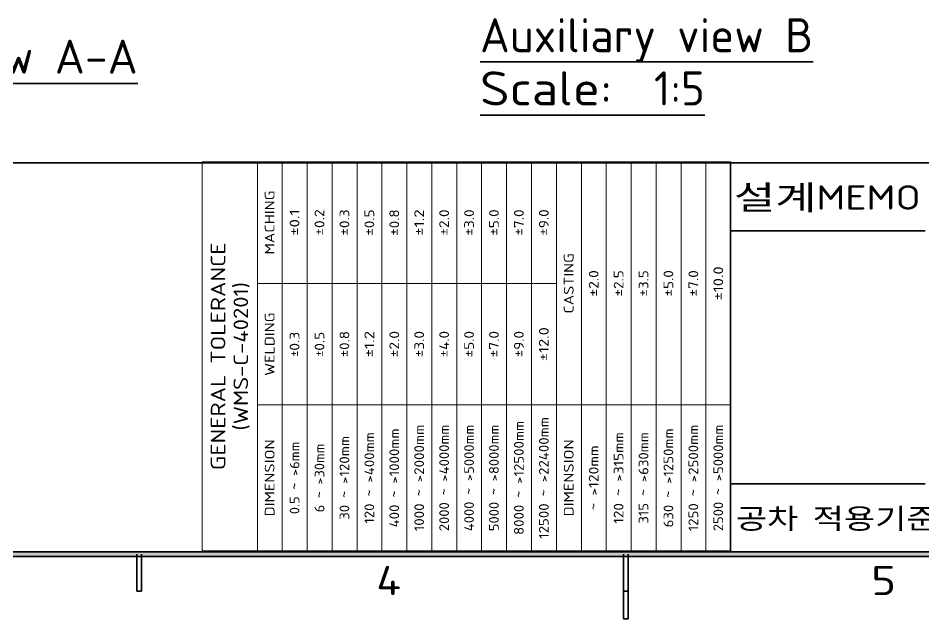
# Model space of a CAD drawing. Extents: x 23 to 417, y 3 to 294.
# Drawn here: x 157.6 to 250.6, y 3.3 to 65.1 of the extents above; entities that cross this region are included whole.
import ezdxf
from ezdxf.enums import TextEntityAlignment as Align

# ---------------------------------------------------------------- set-up
doc = ezdxf.new("R2010")
doc.units = 0
doc.layers.get('0').update_dxf_attribs({"lineweight": 13})
doc.layers.add('3', color=7, linetype='Continuous', lineweight=13)
doc.layers.add('5', color=7, linetype='Continuous', lineweight=13)
doc.styles.get("Standard").update_dxf_attribs({"font": 'isocp.shx'})

# ---------------------------------------------------------------- blocks, each defined once
blk = doc.blocks.new('BLOCK4008')
at = {"layer": '5', "color": 7, "lineweight": 13}
blk.add_text('설계MEMO', height=2.5, dxfattribs=at).set_placement((231.103, 45.418), (250.302, 45.418), align=Align.FIT)
blk = doc.blocks.new('BLOCK4016')
at = {"layer": '3', "color": 7, "lineweight": 13}
blk.add_text('5', height=3, dxfattribs=at).set_placement((245.223, 5.792), (247.761, 5.792), align=Align.FIT)
blk = doc.blocks.new('BLOCK4017')
at = {"layer": '3', "color": 7, "lineweight": 13}
blk.add_text('4', height=3, dxfattribs=at).set_placement((194.365, 5.792), (196.904, 5.792), align=Align.FIT)
blk = doc.blocks.new('BLOCK4032')
at = {"layer": '5', "color": 7, "lineweight": 13}
blk.add_text('공차 적용기준 : WMS C 40201', height=2.1, dxfattribs=at).set_placement((231.296, 12.612), (274.535, 12.612), align=Align.FIT)
blk = doc.blocks.new('BLOCK4162')
at = {"layer": '3', "color": 7, "lineweight": 5}
blk.add_solid([(29.763, 9.762), (30.237, 10.238), (410.237, 9.762), (409.763, 10.238)], dxfattribs=at)
blk = doc.blocks.new('BLOCK4258')
at = {"color": 7, "lineweight": 13}
for p, q in [((176.457, 10.341), (176.457, 50.341)), ((176.457, 50.341), (230.793, 50.341)), ((182.139, 10.341), (182.139, 50.341)), ((184.7, 10.341), (184.7, 50.341)), ((187.261, 10.341), (187.261, 50.341)), ((189.821, 10.341), (189.821, 50.341)), ((192.382, 10.341), (192.382, 50.341)), ((194.943, 10.341), (194.943, 50.341)), ((197.504, 10.341), (197.504, 50.341)), ((200.064, 10.341), (200.064, 50.341)), ((202.625, 10.341), (202.625, 50.341)), ((205.186, 10.341), (205.186, 50.341)), ((207.746, 10.341), (207.746, 50.341)), ((210.307, 10.341), (210.307, 50.341)), ((212.868, 10.341), (212.868, 50.341)), ((215.429, 10.341), (215.429, 50.341)), ((217.989, 10.341), (217.989, 50.341)), ((220.55, 10.341), (220.55, 50.341)), ((223.111, 10.341), (223.111, 50.341)), ((225.671, 10.341), (225.671, 50.341)), ((228.232, 10.341), (228.232, 50.341)), ((230.793, 10.341), (230.793, 50.341)), ((182.139, 37.841), (212.868, 37.841)), ((182.139, 25.341), (230.793, 25.341)), ((176.457, 10.341), (230.793, 10.341))]:
    blk.add_line(p, q, dxfattribs=at)
for s, height, p, p2 in [('MACHING', 1, (183.904, 40.793), (183.904, 47.389)), ('%%p0.1', 1, (186.465, 42.737), (186.465, 45.445)), ('%%p0.2', 1, (189.025, 42.737), (189.025, 45.445)), ('%%p0.3', 1, (191.586, 42.737), (191.586, 45.445)), ('%%p0.5', 1, (194.147, 42.737), (194.147, 45.445)), ('%%p0.8', 1, (196.708, 42.737), (196.708, 45.445)), ('%%p1.2', 1, (199.268, 42.737), (199.268, 45.445)), ('%%p2.0', 1, (201.829, 42.737), (201.829, 45.445)), ('%%p3.0', 1, (204.39, 42.737), (204.39, 45.445)), ('%%p5.0', 1, (206.95, 42.737), (206.95, 45.445)), ('%%p7.0', 1, (209.511, 42.737), (209.511, 45.445)), ('%%p9.0', 1, (212.072, 42.737), (212.072, 45.445)), ('GENERAL TOLERANCE', 1.5, (178.854, 18.638), (178.854, 42.044)), ('CASTING', 1, (214.632, 34.736), (214.632, 40.946)), ('%%p2.0', 1, (217.193, 36.487), (217.193, 39.195)), ('%%p2.5', 1, (219.754, 36.487), (219.754, 39.195)), ('%%p3.5', 1, (222.315, 36.487), (222.315, 39.195)), ('%%p5.0', 1, (224.875, 36.487), (224.875, 39.195)), ('%%p7.0', 1, (227.436, 36.487), (227.436, 39.195)), ('%%p10.0', 1, (229.997, 36.098), (229.997, 39.584)), ('(WMS-C-40201)', 1.5, (181.195, 22.715), (181.195, 37.967)), ('WELDING', 1, (183.904, 28.331), (183.904, 34.851)), ('0.3', 1, (186.465, 30.92), (186.465, 32.862)), ('0.5', 1, (189.025, 30.92), (189.025, 32.862)), ('%%p0.8', 1, (191.586, 30.237), (191.586, 32.945)), ('%%p1.2', 1, (194.147, 30.237), (194.147, 32.945)), ('%%p2.0', 1, (196.708, 30.237), (196.708, 32.945)), ('%%p3.0', 1, (199.268, 30.237), (199.268, 32.945)), ('%%p4.0', 1, (201.829, 30.237), (201.829, 32.945)), ('%%p5.0', 1, (204.39, 30.237), (204.39, 32.945)), ('%%p7.0', 1, (206.95, 30.237), (206.95, 32.945)), ('%%p9.0', 1, (209.511, 30.237), (209.511, 32.945)), ('%%p12.0', 1, (212.072, 29.848), (212.072, 33.334)), ('%%p', 1, (186.465, 30.32), (186.465, 30.92)), ('%%p', 1, (189.025, 30.32), (189.025, 30.92)), ('8000 ~ >12500mm', 1, (209.511, 11.977), (209.511, 23.705)), ('12500 ~ >22400mm', 1, (212.072, 11.589), (212.072, 24.093)), ('120 ~ >400mm', 1, (194.147, 13.143), (194.147, 22.54)), ('400 ~ >1000mm', 1, (196.708, 12.754), (196.708, 22.928)), ('1000 ~ >2000mm', 1, (199.268, 12.366), (199.268, 23.316)), ('2000 ~ >4000mm', 1, (201.829, 12.366), (201.829, 23.316)), ('4000 ~ >5000mm', 1, (204.39, 12.366), (204.39, 23.316)), ('5000 ~ >8000mm', 1, (206.95, 12.366), (206.95, 23.316)), ('120 ~ >315mm', 1, (219.754, 13.143), (219.754, 22.54)), ('315 ~ >630mm', 1, (222.315, 13.143), (222.315, 22.54)), ('630 ~ >1250mm', 1, (224.875, 12.754), (224.875, 22.928)), ('1250 ~ >2500mm', 1, (227.436, 12.366), (227.436, 23.316)), ('2500 ~ >5000mm', 1, (229.997, 12.366), (229.997, 23.316)), ('DIMENSION', 1, (183.904, 13.883), (183.904, 21.799)), ('0.5 ~ >6mm', 1, (186.465, 14.114), (186.465, 21.568)), ('30 ~ >120mm', 1, (191.586, 13.531), (191.586, 22.151)), ('DIMENSION', 1, (214.632, 13.883), (214.632, 21.799)), ('6 ~ >30mm', 1, (189.025, 14.308), (189.025, 21.374)), ('~ >120mm', 1, (217.193, 14.502), (217.193, 21.18))]:
    blk.add_text(s, height=height, rotation=90, dxfattribs=at).set_placement(p, p2, align=Align.FIT)
blk = doc.blocks.new('BLOCK4451')
at = {"color": 7, "lineweight": 35}
blk.add_line((-38.95, -204.6), (145.84, -204.6), dxfattribs=at)
at = {"color": 7, "lineweight": 13}
blk.add_text('Section view A-A', height=17.5, dxfattribs=at).set_placement((-38.95, -199.6), (145.84, -199.6), align=Align.FIT)
blk = doc.blocks.new('BLOCK4735')
at = {"color": 7, "lineweight": 35}
for p, q in [((-79.58, -193.6), (91.6, -193.6)), ((-79.58, -220.91), (-11.64, -220.91)), ((-11.64, -220.91), (35.93, -220.91))]:
    blk.add_line(p, q, dxfattribs=at)
at = {"color": 7, "lineweight": 13}
for s, p, p2 in [('Auxiliary view B', (-79.58, -188.6), (91.6, -188.6)), ('Scale:', (-79.58, -215.91), (-11.64, -215.91)), ('  1:5', (-11.64, -215.91), (35.93, -215.91))]:
    blk.add_text(s, height=17.5, dxfattribs=at).set_placement(p, p2, align=Align.FIT)

msp = doc.modelspace()

# ---------------------------------------------------------------- linework, layer by layer
at = {"color": 7, "lineweight": 35}
for p, q in [((30.2375, 50.2375), (409.7625, 50.2375)), ((230.7625, 10.2375), (230.7625, 50.2375)), ((230.7625, 43.2375), (250.7625, 43.2375)), ((230.7625, 17.2375), (250.7625, 17.2375))]:
    msp.add_line(p, q, dxfattribs=at)
at = {"layer": '3', "color": 7, "lineweight": 35}
for p, q in [((30.2375, 10.2375), (409.7625, 10.2375)), ((410.2375, 9.7625), (29.7625, 9.7625))]:
    msp.add_line(p, q, dxfattribs=at)
at = {"layer": '3', "color": 7, "lineweight": 35, "ltscale": 0.095}
for p, q in [((169.7625, 6.2), (169.7625, 10)), ((170.2375, 10), (170.2375, 6.2)), ((219.7625, 6.2), (219.7625, 10)), ((220.2375, 10), (220.2375, 6.2))]:
    msp.add_line(p, q, dxfattribs=at)
at = {"layer": '3', "color": 7, "lineweight": 35, "ltscale": 0.16625}
for p, q in [((219.7625, 3.35), (219.7625, 10)), ((220.2375, 10), (220.2375, 3.35))]:
    msp.add_line(p, q, dxfattribs=at)
at = {"layer": '3', "color": 7, "lineweight": 35, "ltscale": 0.011875}
for p, q in [((170.2375, 6.2), (169.7625, 6.2)), ((220.2375, 6.2), (219.7625, 6.2)), ((220.2375, 3.35), (219.7625, 3.35))]:
    msp.add_line(p, q, dxfattribs=at)

# ---------------------------------------------------------------- block references
at = {"lineweight": 0, "xscale": 0.2, "yscale": 0.2, "zscale": 0.2}
for name, p in [('BLOCK4735', (220.9318, 99.3118)), ('BLOCK4451', (140.6807, 99.3118))]:
    msp.add_blockref(name, p, dxfattribs=at)
at = {"lineweight": 0}
msp.add_blockref('BLOCK4258', (0, 0), dxfattribs=at)
at = {"layer": '3', "lineweight": 0}
for name in ['BLOCK4162', 'BLOCK4017', 'BLOCK4016']:
    msp.add_blockref(name, (0, 0), dxfattribs=at)
at = {"layer": '5', "lineweight": 0}
for name in ['BLOCK4008', 'BLOCK4032']:
    msp.add_blockref(name, (0, 0), dxfattribs=at)

doc.saveas('drawing.dxf')
